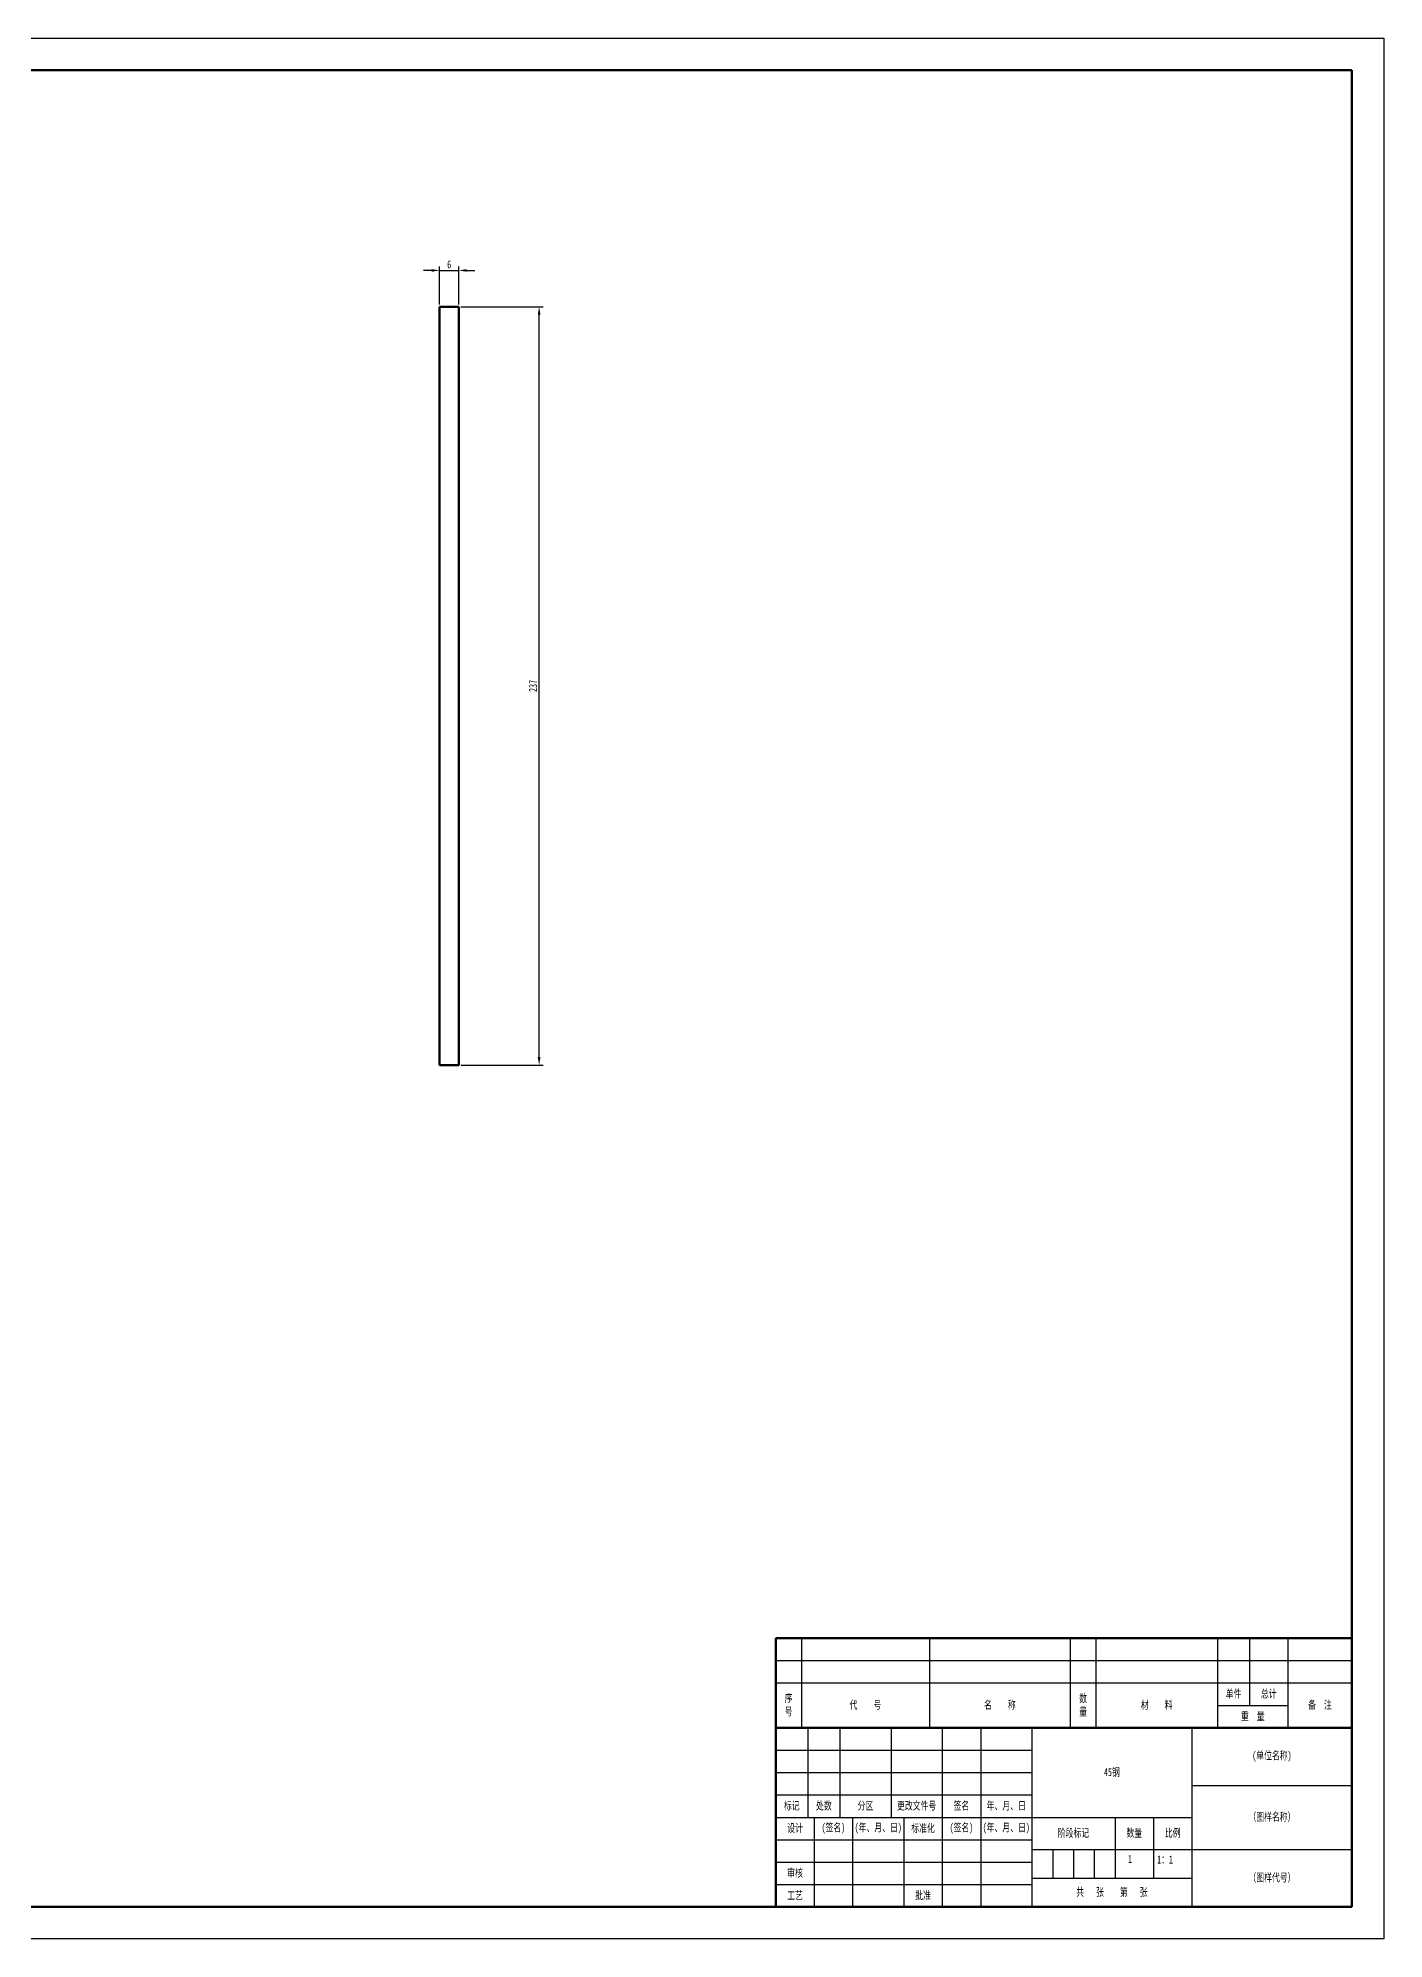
# Model space of a CAD drawing. Header units: millimetres. Extents: x 1577 to 3485, y 546 to 1387.
# Drawn here: x 1998 to 2418, y 546 to 1140 of the extents above; entities that cross this region are included whole.
import ezdxf

# ---------------------------------------------------------------- set-up
doc = ezdxf.new("R2010")
doc.units = ezdxf.units.MM
doc.header["$LTSCALE"] = 0.3
for name, color, linetype, lineweight in [('尺寸线', 3, 'Continuous', 25), ('粗实线', 7, 'Continuous', 50), ('细实线', 7, 'Continuous', 25), ('细文本', 7, 'Continuous', 25)]:
    doc.layers.add(name, color=color, linetype=linetype, lineweight=lineweight)
doc.styles.add('NUT Standard', font='simfang.ttf', dxfattribs={"width": 0.7, "height": 2.5})
doc.dimstyles.new('NUT Standard', dxfattribs={"dimtxt": 2.5, "dimasz": 2.5, "dimexe": 1.25, "dimexo": 0.625, "dimtad": 1, "dimtoh": 1, "dimdsep": 46, "dimtxsty": 'NUT Standard', "dimcen": 2.5, "dimadec": 0, "dimazin": 0, "dimtfac": 1, "dimtmove": 0, "dimatfit": 3, "dimfxl": 1, "dimarcsym": 0})

# ---------------------------------------------------------------- blocks, each defined once
blk = doc.blocks.new('*D4')
at = {"layer": 'Defpoints', "color": 0, "transparency": 16777216}
for p in [(2129.18, 1067.67), (2123.18, 1056.35), (2129.18, 1056.35)]:
    blk.add_point(p, dxfattribs=at)
at = {"layer": '尺寸线', "color": 0, "lineweight": -2, "transparency": 16777216}
for p, q in [((2120.68, 1067.67), (2118.18, 1067.67)), ((2123.18, 1056.98), (2123.18, 1068.92)), ((2123.18, 1067.67), (2129.18, 1067.67)), ((2129.18, 1056.98), (2129.18, 1068.92)), ((2131.68, 1067.67), (2134.18, 1067.67))]:
    blk.add_line(p, q, dxfattribs=at)
at = {"layer": '尺寸线', "color": 0, "transparency": 16777216}
for points in [[(2120.68, 1068.09), (2120.68, 1067.26), (2123.18, 1067.67)], [(2131.68, 1068.09), (2131.68, 1067.26), (2129.18, 1067.67)]]:
    blk.add_solid(points, dxfattribs=at)
at = {"layer": '尺寸线', "color": 0, "transparency": 16777216, "insert": (2126.18, 1069.56), "char_height": 2.5, "attachment_point": 5, "style": 'NUT Standard'}
blk.add_mtext('6', dxfattribs=at)
blk = doc.blocks.new('*D5')
at = {"layer": 'Defpoints', "color": 0, "transparency": 16777216}
for p in [(2129.18, 1056.35), (2154.27, 1056.35), (2129.18, 819.35)]:
    blk.add_point(p, dxfattribs=at)
at = {"layer": '尺寸线', "color": 0, "lineweight": -2, "transparency": 16777216}
for p, q in [((2129.8, 1056.35), (2155.52, 1056.35)), ((2154.27, 821.85), (2154.27, 1053.85)), ((2129.8, 819.35), (2155.52, 819.35))]:
    blk.add_line(p, q, dxfattribs=at)
at = {"layer": '尺寸线', "color": 0, "transparency": 16777216}
for points in [[(2153.85, 1053.85), (2154.69, 1053.85), (2154.27, 1056.35)], [(2153.85, 821.85), (2154.69, 821.85), (2154.27, 819.35)]]:
    blk.add_solid(points, dxfattribs=at)
at = {"layer": '尺寸线', "color": 0, "transparency": 16777216, "insert": (2152.38, 937.85), "char_height": 2.5, "attachment_point": 5, "rotation": 90, "style": 'NUT Standard'}
blk.add_mtext('237', dxfattribs=at)

msp = doc.modelspace()

# ---------------------------------------------------------------- linework, layer by layer
msp.add_line((2408.22, 640.299), (2408.22, 556.299))
at = {"layer": '粗实线'}
for p, q in [((1602.22, 1130.299), (2408.22, 1130.299)), ((2408.22, 1130.299), (2408.22, 556.299)), ((2123.178, 819.353), (2123.178, 1056.353)), ((2123.178, 1056.353), (2129.178, 1056.353)), ((2129.178, 819.353), (2129.178, 1056.353)), ((2123.178, 819.353), (2129.178, 819.353)), ((2228.22, 640.299), (2408.22, 640.299)), ((2228.22, 556.299), (2228.22, 640.299)), ((2228.22, 612.299), (2408.22, 612.299)), ((2408.22, 556.299), (1602.22, 556.299))]:
    msp.add_line(p, q, dxfattribs=at)
at = {"layer": '细实线'}
for p, q in [((1577.22, 1140.299), (2418.22, 1140.299)), ((2418.22, 1140.299), (2418.22, 546.299)), ((2236.22, 640.299), (2236.22, 612.299)), ((2276.22, 640.299), (2276.22, 612.299)), ((2320.22, 640.299), (2320.22, 612.299)), ((2328.22, 640.299), (2328.22, 612.299)), ((2366.22, 640.299), (2366.22, 612.299)), ((2376.22, 640.299), (2376.22, 619.299)), ((2388.22, 640.299), (2388.22, 612.299)), ((2228.22, 633.299), (2408.22, 633.299)), ((2228.22, 626.299), (2408.22, 626.299)), ((2366.22, 619.299), (2388.22, 619.299)), ((2238.22, 612.299), (2238.22, 584.299)), ((2248.22, 612.299), (2248.22, 584.299)), ((2264.22, 612.299), (2264.22, 584.299)), ((2280.22, 612.299), (2280.22, 584.299)), ((2292.22, 612.299), (2292.22, 584.299)), ((2308.22, 612.299), (2308.22, 556.299)), ((2358.22, 612.299), (2358.22, 556.299)), ((2228.22, 605.299), (2308.22, 605.299)), ((2228.22, 598.299), (2308.22, 598.299)), ((2358.22, 594.299), (2408.22, 594.299)), ((2228.22, 591.299), (2308.22, 591.299)), ((2228.22, 584.299), (2358.22, 584.299)), ((2240.22, 584.299), (2240.22, 556.299)), ((2252.22, 584.299), (2252.22, 556.299)), ((2268.22, 584.299), (2268.22, 556.299)), ((2280.22, 584.299), (2280.22, 556.299)), ((2292.22, 584.299), (2292.22, 556.299)), ((2334.22, 584.299), (2334.22, 565.299)), ((2346.22, 584.299), (2346.22, 565.299)), ((2228.22, 577.299), (2308.22, 577.299)), ((2228.22, 570.299), (2308.22, 570.299)), ((2308.22, 574.299), (2408.22, 574.299)), ((2314.72, 574.299), (2314.72, 565.299)), ((2321.22, 574.299), (2321.22, 565.299)), ((2327.72, 574.299), (2327.72, 565.299)), ((2308.22, 565.299), (2358.22, 565.299)), ((2228.22, 563.299), (2308.22, 563.299)), ((2418.22, 546.299), (1577.22, 546.299))]:
    msp.add_line(p, q, dxfattribs=at)

# ---------------------------------------------------------------- texts
at = {"layer": '粗实线', "char_height": 2.5, "attachment_point": 1, "style": 'NUT Standard'}
for s, width, insert in [('1', 10.22266, (2338.245, 572.57)), ('1：1', 10.88865, (2347.331, 572.374))]:
    msp.add_mtext_dynamic_manual_height_columns(s, width=width, gutter_width=12.5, heights=[0], dxfattribs=dict(at, insert=insert))
at = {"layer": '粗实线', "char_height": 2.5, "width": 12, "attachment_point": 5, "style": 'NUT Standard'}
for s, insert in [('工艺', (2234.22, 559.799)), ('批准', (2274.22, 559.799))]:
    msp.add_mtext(s, dxfattribs=dict(at, insert=insert))
at = {"layer": '细文本', "char_height": 2.5, "attachment_point": 5, "style": 'NUT Standard'}
for s, insert, width in [('单件', (2371.22, 622.799), 10), ('总计', (2382.22, 622.799), 12), ('序\\P号', (2232.22, 619.299), 8), ('代    号', (2256.22, 619.299), 40), ('名    称', (2298.22, 619.299), 44), ('数\\P量', (2324.22, 619.299), 8), ('材    料', (2347.22, 619.299), 38), ('备  注', (2398.22, 619.299), 20), ('重  量', (2377.22, 615.799), 22), ('45钢', (2333.22, 598.299), 50), ('(单位名称)', (2383.22, 603.299), 50), ('标记', (2233.22, 587.799), 10), ('处数', (2243.22, 587.799), 10), ('分区', (2256.22, 587.799), 16), ('更改文件号', (2272.22, 587.799), 16), ('签名', (2286.22, 587.799), 12), ('年、月、日', (2300.22, 587.799), 16), ('设计', (2234.22, 580.799), 12), ('(签名)', (2246.22, 580.799), 12), ('(年、月、日)', (2260.22, 580.799), 16), ('标准化', (2274.22, 580.799), 12), ('(签名)', (2286.22, 580.799), 12), ('(年、月、日)', (2300.22, 580.799), 16), ('（图样名称）', (2383.22, 584.299), 50), ('阶段标记', (2321.22, 579.299), 26), ('数量', (2340.22, 579.299), 12), ('比例', (2352.22, 579.299), 12), ('审核', (2234.22, 566.799), 12), ('（图样代号）', (2383.22, 565.299), 50), ('共   张    第   张', (2333.22, 560.799), 50)]:
    msp.add_mtext(s, dxfattribs=dict(at, insert=insert, width=width))

# ---------------------------------------------------------------- dimensions: what is measured, and where the dimension line sits
at = {"layer": '尺寸线'}
dim = msp.add_linear_dim(base=(2129.178, 1067.675), p1=(2123.178, 1056.353), p2=(2129.178, 1056.353), dimstyle='NUT Standard', dxfattribs=at)
dim.commit()
dim.dimension.update_dxf_attribs({"geometry": '*D4', "text_midpoint": (2126.178, 1069.564)})
dim = msp.add_linear_dim(base=(2154.269, 1056.353), p1=(2129.178, 819.353), p2=(2129.178, 1056.353), angle=90, dimstyle='NUT Standard', dxfattribs=at)
dim.commit()
dim.dimension.update_dxf_attribs({"geometry": '*D5', "text_midpoint": (2152.379, 937.853)})

doc.saveas('drawing.dxf')
